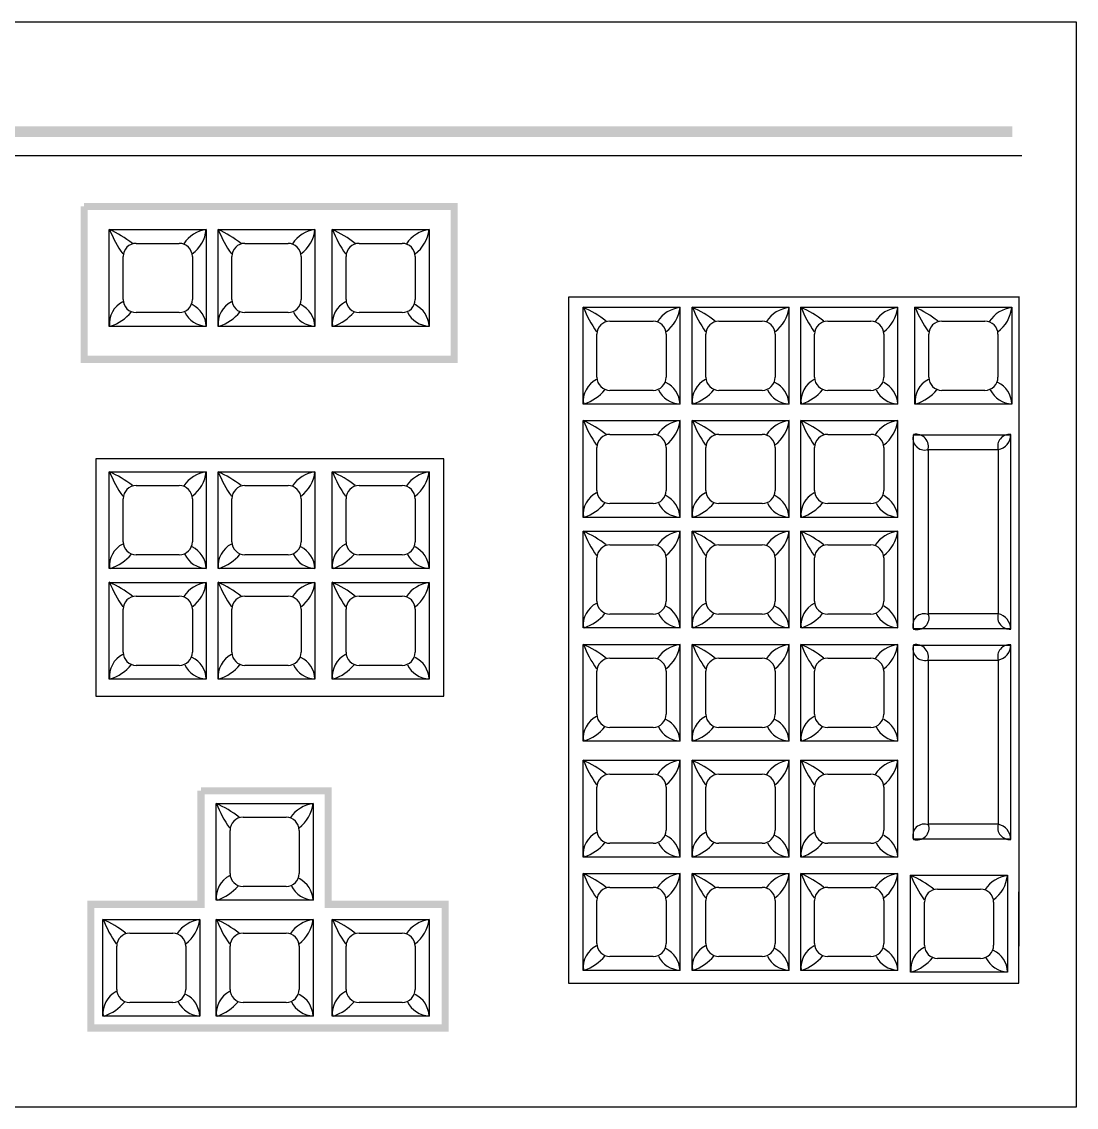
# Model space of a CAD drawing. Header units: millimetres. Extents: x 75184266 to 76346726, y -35850126 to -33679385.
# Drawn here: x 75324721 to 75335803, y -35736141 to -35724733 of the extents above; entities that cross this region are included whole.
import ezdxf

# ---------------------------------------------------------------- set-up
doc = ezdxf.new("R2010")
doc.units = ezdxf.units.MM
doc.header["$LTSCALE"] = 50
doc.header["$MEASUREMENT"] = 0
doc.layers.add('PARKING', color=7, linetype='CONTINUOUS')

msp = doc.modelspace()

# ---------------------------------------------------------------- linework, layer by layer
at = {"layer": 'PARKING', "linetype": 'Continuous'}
for p, q in [((75300872, -35724733.2, 71531.1), (75335803.4, -35724733.2, 71531.1)), ((75335803.4, -35724733.2, 71531.1), (75335803.4, -35736140.9, 71531.1)), ((75301987.4, -35726138.3, 71531.1), (75335229.6, -35726138.3, 71531.1)), ((75325642.1, -35727935.1, 71531.1), (75325642.1, -35726917.3, 71531.1)), ((75325642.1, -35726917.3, 71531.1), (75326659.8, -35726917.3, 71531.1)), ((75326659.8, -35726917.3, 71531.1), (75326659.8, -35727935.1, 71531.1)), ((75326784.4, -35727935.1, 71531.1), (75326784.4, -35726917.3, 71531.1)), ((75326784.4, -35726917.3, 71531.1), (75327802.1, -35726917.3, 71531.1)), ((75327802.1, -35726917.3, 71531.1), (75327802.1, -35727935.1, 71531.1)), ((75327983.9, -35727935.1, 71531.1), (75327983.9, -35726917.3, 71531.1)), ((75327983.9, -35726917.3, 71531.1), (75329001.6, -35726917.3, 71531.1)), ((75329001.6, -35726917.3, 71531.1), (75329001.6, -35727935.1, 71531.1)), ((75325924.6, -35727062.7, 71531.1), (75326377.4, -35727062.7, 71531.1)), ((75327066.9, -35727062.7, 71531.1), (75327519.7, -35727062.7, 71531.1)), ((75328266.3, -35727062.7, 71531.1), (75328719.1, -35727062.7, 71531.1)), ((75325787.5, -35727652.6, 71531.1), (75325787.5, -35727199.8, 71531.1)), ((75326514.4, -35727199.8, 71531.1), (75326514.4, -35727652.6, 71531.1)), ((75326929.8, -35727652.6, 71531.1), (75326929.8, -35727199.8, 71531.1)), ((75327656.7, -35727199.8, 71531.1), (75327656.7, -35727652.6, 71531.1)), ((75328129.3, -35727652.6, 71531.1), (75328129.3, -35727199.8, 71531.1)), ((75328856.2, -35727199.8, 71531.1), (75328856.2, -35727652.6, 71531.1)), ((75330467.5, -35727627.7, 71531.1), (75330467.5, -35734836.5, 71531.1)), ((75335199.4, -35727627.7, 71531.1), (75330467.5, -35727627.7, 71531.1)), ((75335199.4, -35727621.3, 71531.1), (75335199.4, -35734447.3, 71531.1)), ((75330620.7, -35727734.5, 71531.1), (75331638.4, -35727734.5, 71531.1)), ((75330620.7, -35728752.2, 71531.1), (75330620.7, -35727734.5, 71531.1)), ((75331638.4, -35727734.5, 71531.1), (75331638.4, -35728752.2, 71531.1)), ((75331766.1, -35727734.5, 71531.1), (75332783.8, -35727734.5, 71531.1)), ((75331766.1, -35728752.2, 71531.1), (75331766.1, -35727734.5, 71531.1)), ((75332783.8, -35727734.5, 71531.1), (75332783.8, -35728752.2, 71531.1)), ((75332908.4, -35727734.5, 71531.1), (75333926.1, -35727734.5, 71531.1)), ((75332908.4, -35728752.2, 71531.1), (75332908.4, -35727734.5, 71531.1)), ((75333926.1, -35727734.5, 71531.1), (75333926.1, -35728752.2, 71531.1)), ((75334107.9, -35727734.5, 71531.1), (75335125.6, -35727734.5, 71531.1)), ((75334107.9, -35728752.2, 71531.1), (75334107.9, -35727734.5, 71531.1)), ((75335125.6, -35727734.5, 71531.1), (75335125.6, -35728752.2, 71531.1)), ((75326377.4, -35727789.7, 71531.1), (75325924.6, -35727789.7, 71531.1)), ((75327519.7, -35727789.7, 71531.1), (75327066.9, -35727789.7, 71531.1)), ((75328719.1, -35727789.7, 71531.1), (75328266.3, -35727789.7, 71531.1)), ((75326659.8, -35727935.1, 71531.1), (75325642.1, -35727935.1, 71531.1)), ((75327802.1, -35727935.1, 71531.1), (75326784.4, -35727935.1, 71531.1)), ((75329001.6, -35727935.1, 71531.1), (75327983.9, -35727935.1, 71531.1)), ((75330903.2, -35727879.9, 71531.1), (75331356, -35727879.9, 71531.1)), ((75332048.5, -35727879.9, 71531.1), (75332501.4, -35727879.9, 71531.1)), ((75333190.8, -35727879.9, 71531.1), (75333643.7, -35727879.9, 71531.1)), ((75334390.3, -35727879.9, 71531.1), (75334843.1, -35727879.9, 71531.1)), ((75330766.1, -35728469.8, 71531.1), (75330766.1, -35728017, 71531.1)), ((75331493, -35728017, 71531.1), (75331493, -35728469.8, 71531.1)), ((75331911.5, -35728469.8, 71531.1), (75331911.5, -35728017, 71531.1)), ((75332638.4, -35728017, 71531.1), (75332638.4, -35728469.8, 71531.1)), ((75333053.8, -35728469.8, 71531.1), (75333053.8, -35728017, 71531.1)), ((75333780.7, -35728017, 71531.1), (75333780.7, -35728469.8, 71531.1)), ((75334253.3, -35728469.8, 71531.1), (75334253.3, -35728017, 71531.1)), ((75334980.2, -35728017, 71531.1), (75334980.2, -35728469.8, 71531.1)), ((75331356, -35728606.9, 71531.1), (75330903.2, -35728606.9, 71531.1)), ((75332501.4, -35728606.9, 71531.1), (75332048.5, -35728606.9, 71531.1)), ((75333643.7, -35728606.9, 71531.1), (75333190.8, -35728606.9, 71531.1)), ((75334843.1, -35728606.9, 71531.1), (75334390.3, -35728606.9, 71531.1)), ((75331638.4, -35728752.2, 71531.1), (75330620.7, -35728752.2, 71531.1)), ((75332783.8, -35728752.2, 71531.1), (75331766.1, -35728752.2, 71531.1)), ((75333926.1, -35728752.2, 71531.1), (75332908.4, -35728752.2, 71531.1)), ((75335125.6, -35728752.2, 71531.1), (75334107.9, -35728752.2, 71531.1)), ((75330620.7, -35729942.2, 71531.1), (75330620.7, -35728924.5, 71531.1)), ((75330620.7, -35728924.5, 71531.1), (75331638.4, -35728924.5, 71531.1)), ((75331638.4, -35728924.5, 71531.1), (75331638.4, -35729942.2, 71531.1)), ((75331766.1, -35729942.2, 71531.1), (75331766.1, -35728924.5, 71531.1)), ((75331766.1, -35728924.5, 71531.1), (75332783.8, -35728924.5, 71531.1)), ((75332783.8, -35728924.5, 71531.1), (75332783.8, -35729942.2, 71531.1)), ((75332908.4, -35729942.2, 71531.1), (75332908.4, -35728924.5, 71531.1)), ((75332908.4, -35728924.5, 71531.1), (75333926.1, -35728924.5, 71531.1)), ((75333926.1, -35728924.5, 71531.1), (75333926.1, -35729942.2, 71531.1)), ((75330903.2, -35729069.9, 71531.1), (75331356, -35729069.9, 71531.1)), ((75332048.5, -35729069.9, 71531.1), (75332501.4, -35729069.9, 71531.1)), ((75333190.8, -35729069.9, 71531.1), (75333643.7, -35729069.9, 71531.1)), ((75334091.5, -35731113, 71531.1), (75334091.5, -35729073, 71531.1)), ((75334091.5, -35729073, 71531.1), (75335112.2, -35729073, 71531.1)), ((75335112.2, -35729073, 71531.1), (75335112.2, -35731113, 71531.1)), ((75330766.1, -35729659.8, 71531.1), (75330766.1, -35729207, 71531.1)), ((75331493, -35729207, 71531.1), (75331493, -35729659.8, 71531.1)), ((75331911.5, -35729659.8, 71531.1), (75331911.5, -35729207, 71531.1)), ((75332638.4, -35729207, 71531.1), (75332638.4, -35729659.8, 71531.1)), ((75333053.8, -35729659.8, 71531.1), (75333053.8, -35729207, 71531.1)), ((75333780.7, -35729207, 71531.1), (75333780.7, -35729659.8, 71531.1)), ((75334251.4, -35730955.6, 71531.1), (75334251.4, -35729230.3, 71531.1)), ((75334251.4, -35729230.3, 71531.1), (75334983.2, -35729230.3, 71531.1)), ((75334983.2, -35729230.3, 71531.1), (75334983.2, -35730955.6, 71531.1)), ((75325500.6, -35729328, 71531.1), (75325500.6, -35731821.3, 71531.1)), ((75329158.2, -35729328, 71531.1), (75325500.6, -35729328, 71531.1)), ((75329158.2, -35731821.3, 71531.1), (75329158.2, -35729328, 71531.1)), ((75325642.1, -35730480.6, 71531.1), (75325642.1, -35729462.8, 71531.1)), ((75325642.1, -35729462.8, 71531.1), (75326659.8, -35729462.8, 71531.1)), ((75326659.8, -35729462.8, 71531.1), (75326659.8, -35730480.6, 71531.1)), ((75326784.4, -35730480.6, 71531.1), (75326784.4, -35729462.8, 71531.1)), ((75326784.4, -35729462.8, 71531.1), (75327802.1, -35729462.8, 71531.1)), ((75327802.1, -35729462.8, 71531.1), (75327802.1, -35730480.6, 71531.1)), ((75327983.9, -35730480.6, 71531.1), (75327983.9, -35729462.8, 71531.1)), ((75327983.9, -35729462.8, 71531.1), (75329001.6, -35729462.8, 71531.1)), ((75329001.6, -35729462.8, 71531.1), (75329001.6, -35730480.6, 71531.1)), ((75325924.6, -35729608.2, 71531.1), (75326377.4, -35729608.2, 71531.1)), ((75327066.9, -35729608.2, 71531.1), (75327519.7, -35729608.2, 71531.1)), ((75328266.3, -35729608.2, 71531.1), (75328719.1, -35729608.2, 71531.1)), ((75325787.5, -35730198.1, 71531.1), (75325787.5, -35729745.3, 71531.1)), ((75326514.4, -35729745.3, 71531.1), (75326514.4, -35730198.1, 71531.1)), ((75326929.8, -35730198.1, 71531.1), (75326929.8, -35729745.3, 71531.1)), ((75327656.7, -35729745.3, 71531.1), (75327656.7, -35730198.1, 71531.1)), ((75328129.3, -35730198.1, 71531.1), (75328129.3, -35729745.3, 71531.1)), ((75328856.2, -35729745.3, 71531.1), (75328856.2, -35730198.1, 71531.1)), ((75331356, -35729796.8, 71531.1), (75330903.2, -35729796.8, 71531.1)), ((75332501.4, -35729796.8, 71531.1), (75332048.5, -35729796.8, 71531.1)), ((75333643.7, -35729796.8, 71531.1), (75333190.8, -35729796.8, 71531.1)), ((75331638.4, -35729942.2, 71531.1), (75330620.7, -35729942.2, 71531.1)), ((75332783.8, -35729942.2, 71531.1), (75331766.1, -35729942.2, 71531.1)), ((75333926.1, -35729942.2, 71531.1), (75332908.4, -35729942.2, 71531.1)), ((75330620.7, -35731103.9, 71531.1), (75330620.7, -35730086.1, 71531.1)), ((75330620.7, -35730086.1, 71531.1), (75331638.4, -35730086.1, 71531.1)), ((75331638.4, -35730086.1, 71531.1), (75331638.4, -35731103.9, 71531.1)), ((75331766.1, -35730086.1, 71531.1), (75332783.8, -35730086.1, 71531.1)), ((75331766.1, -35731103.9, 71531.1), (75331766.1, -35730086.1, 71531.1)), ((75332783.8, -35730086.1, 71531.1), (75332783.8, -35731103.9, 71531.1)), ((75332908.4, -35731103.9, 71531.1), (75332908.4, -35730086.1, 71531.1)), ((75332908.4, -35730086.1, 71531.1), (75333926.1, -35730086.1, 71531.1)), ((75333926.1, -35730086.1, 71531.1), (75333926.1, -35731103.9, 71531.1)), ((75330903.2, -35730231.5, 71531.1), (75331356, -35730231.5, 71531.1)), ((75332048.5, -35730231.5, 71531.1), (75332501.4, -35730231.5, 71531.1)), ((75333190.8, -35730231.5, 71531.1), (75333643.7, -35730231.5, 71531.1)), ((75326377.4, -35730335.2, 71531.1), (75325924.6, -35730335.2, 71531.1)), ((75327519.7, -35730335.2, 71531.1), (75327066.9, -35730335.2, 71531.1)), ((75328719.1, -35730335.2, 71531.1), (75328266.3, -35730335.2, 71531.1)), ((75330766.1, -35730821.4, 71531.1), (75330766.1, -35730368.6, 71531.1)), ((75331493, -35730368.6, 71531.1), (75331493, -35730821.4, 71531.1)), ((75331911.5, -35730821.4, 71531.1), (75331911.5, -35730368.6, 71531.1)), ((75332638.4, -35730368.6, 71531.1), (75332638.4, -35730821.4, 71531.1)), ((75333053.8, -35730821.4, 71531.1), (75333053.8, -35730368.6, 71531.1)), ((75333780.7, -35730368.6, 71531.1), (75333780.7, -35730821.4, 71531.1)), ((75326659.8, -35730480.6, 71531.1), (75325642.1, -35730480.6, 71531.1)), ((75327802.1, -35730480.6, 71531.1), (75326784.4, -35730480.6, 71531.1)), ((75329001.6, -35730480.6, 71531.1), (75327983.9, -35730480.6, 71531.1)), ((75325642.1, -35731642.2, 71531.1), (75325642.1, -35730624.5, 71531.1)), ((75325642.1, -35730624.5, 71531.1), (75326659.8, -35730624.5, 71531.1)), ((75326659.8, -35730624.5, 71531.1), (75326659.8, -35731642.2, 71531.1)), ((75326784.4, -35730624.5, 71531.1), (75327802.1, -35730624.5, 71531.1)), ((75326784.4, -35731642.2, 71531.1), (75326784.4, -35730624.5, 71531.1)), ((75327802.1, -35730624.5, 71531.1), (75327802.1, -35731642.2, 71531.1)), ((75327983.9, -35731642.2, 71531.1), (75327983.9, -35730624.5, 71531.1)), ((75327983.9, -35730624.5, 71531.1), (75329001.6, -35730624.5, 71531.1)), ((75329001.6, -35730624.5, 71531.1), (75329001.6, -35731642.2, 71531.1)), ((75325924.6, -35730769.8, 71531.1), (75326377.4, -35730769.8, 71531.1)), ((75327066.9, -35730769.8, 71531.1), (75327519.7, -35730769.8, 71531.1)), ((75328266.3, -35730769.8, 71531.1), (75328719.1, -35730769.8, 71531.1)), ((75325787.5, -35731359.7, 71531.1), (75325787.5, -35730906.9, 71531.1)), ((75326514.4, -35730906.9, 71531.1), (75326514.4, -35731359.7, 71531.1)), ((75326929.8, -35731359.7, 71531.1), (75326929.8, -35730906.9, 71531.1)), ((75327656.7, -35730906.9, 71531.1), (75327656.7, -35731359.7, 71531.1)), ((75328129.3, -35731359.7, 71531.1), (75328129.3, -35730906.9, 71531.1)), ((75328856.2, -35730906.9, 71531.1), (75328856.2, -35731359.7, 71531.1)), ((75334983.2, -35730955.6, 71531.1), (75334251.4, -35730955.6, 71531.1)), ((75331356, -35730958.5, 71531.1), (75330903.2, -35730958.5, 71531.1)), ((75332501.4, -35730958.5, 71531.1), (75332048.5, -35730958.5, 71531.1)), ((75333643.7, -35730958.5, 71531.1), (75333190.8, -35730958.5, 71531.1)), ((75331638.4, -35731103.9, 71531.1), (75330620.7, -35731103.9, 71531.1)), ((75332783.8, -35731103.9, 71531.1), (75331766.1, -35731103.9, 71531.1)), ((75333926.1, -35731103.9, 71531.1), (75332908.4, -35731103.9, 71531.1)), ((75335112.2, -35731113, 71531.1), (75334091.5, -35731113, 71531.1)), ((75330620.7, -35732293.9, 71531.1), (75330620.7, -35731276.1, 71531.1)), ((75330620.7, -35731276.1, 71531.1), (75331638.4, -35731276.1, 71531.1)), ((75331638.4, -35731276.1, 71531.1), (75331638.4, -35732293.9, 71531.1)), ((75331766.1, -35731276.1, 71531.1), (75332783.8, -35731276.1, 71531.1)), ((75331766.1, -35732293.9, 71531.1), (75331766.1, -35731276.1, 71531.1)), ((75332783.8, -35731276.1, 71531.1), (75332783.8, -35732293.9, 71531.1)), ((75332908.4, -35732293.9, 71531.1), (75332908.4, -35731276.1, 71531.1)), ((75332908.4, -35731276.1, 71531.1), (75333926.1, -35731276.1, 71531.1)), ((75333926.1, -35731276.1, 71531.1), (75333926.1, -35732293.9, 71531.1)), ((75334091.5, -35731283.7, 71531.1), (75335112.2, -35731283.7, 71531.1)), ((75334091.5, -35733323.7, 71531.1), (75334091.5, -35731283.7, 71531.1)), ((75335112.2, -35731283.7, 71531.1), (75335112.2, -35733323.7, 71531.1)), ((75326377.4, -35731496.8, 71531.1), (75325924.6, -35731496.8, 71531.1)), ((75327519.7, -35731496.8, 71531.1), (75327066.9, -35731496.8, 71531.1)), ((75328719.1, -35731496.8, 71531.1), (75328266.3, -35731496.8, 71531.1)), ((75330903.2, -35731421.5, 71531.1), (75331356, -35731421.5, 71531.1)), ((75332048.5, -35731421.5, 71531.1), (75332501.4, -35731421.5, 71531.1)), ((75333190.8, -35731421.5, 71531.1), (75333643.7, -35731421.5, 71531.1)), ((75334251.4, -35731441, 71531.1), (75334983.2, -35731441, 71531.1)), ((75334251.4, -35733166.4, 71531.1), (75334251.4, -35731441, 71531.1)), ((75334983.2, -35731441, 71531.1), (75334983.2, -35733166.4, 71531.1)), ((75330766.1, -35732011.4, 71531.1), (75330766.1, -35731558.6, 71531.1)), ((75331493, -35731558.6, 71531.1), (75331493, -35732011.4, 71531.1)), ((75331911.5, -35732011.4, 71531.1), (75331911.5, -35731558.6, 71531.1)), ((75332638.4, -35731558.6, 71531.1), (75332638.4, -35732011.4, 71531.1)), ((75333053.8, -35732011.4, 71531.1), (75333053.8, -35731558.6, 71531.1)), ((75333780.7, -35731558.6, 71531.1), (75333780.7, -35732011.4, 71531.1)), ((75326659.8, -35731642.2, 71531.1), (75325642.1, -35731642.2, 71531.1)), ((75327802.1, -35731642.2, 71531.1), (75326784.4, -35731642.2, 71531.1)), ((75329001.6, -35731642.2, 71531.1), (75327983.9, -35731642.2, 71531.1)), ((75325500.6, -35731821.3, 71531.1), (75329158.2, -35731821.3, 71531.1)), ((75331356, -35732148.5, 71531.1), (75330903.2, -35732148.5, 71531.1)), ((75332501.4, -35732148.5, 71531.1), (75332048.5, -35732148.5, 71531.1)), ((75333643.7, -35732148.5, 71531.1), (75333190.8, -35732148.5, 71531.1)), ((75331638.4, -35732293.9, 71531.1), (75330620.7, -35732293.9, 71531.1)), ((75332783.8, -35732293.9, 71531.1), (75331766.1, -35732293.9, 71531.1)), ((75333926.1, -35732293.9, 71531.1), (75332908.4, -35732293.9, 71531.1)), ((75330620.7, -35733512.2, 71531.1), (75330620.7, -35732494.4, 71531.1)), ((75330620.7, -35732494.4, 71531.1), (75331638.4, -35732494.4, 71531.1)), ((75331638.4, -35732494.4, 71531.1), (75331638.4, -35733512.2, 71531.1)), ((75331766.1, -35732494.4, 71531.1), (75332783.8, -35732494.4, 71531.1)), ((75331766.1, -35733512.2, 71531.1), (75331766.1, -35732494.4, 71531.1)), ((75332783.8, -35732494.4, 71531.1), (75332783.8, -35733512.2, 71531.1)), ((75332908.4, -35733512.2, 71531.1), (75332908.4, -35732494.4, 71531.1)), ((75332908.4, -35732494.4, 71531.1), (75333926.1, -35732494.4, 71531.1)), ((75333926.1, -35732494.4, 71531.1), (75333926.1, -35733512.2, 71531.1)), ((75330903.2, -35732639.8, 71531.1), (75331356, -35732639.8, 71531.1)), ((75332048.5, -35732639.8, 71531.1), (75332501.4, -35732639.8, 71531.1)), ((75333190.8, -35732639.8, 71531.1), (75333643.7, -35732639.8, 71531.1)), ((75330766.1, -35733229.7, 71531.1), (75330766.1, -35732776.9, 71531.1)), ((75331493, -35732776.9, 71531.1), (75331493, -35733229.7, 71531.1)), ((75331911.5, -35733229.7, 71531.1), (75331911.5, -35732776.9, 71531.1)), ((75332638.4, -35732776.9, 71531.1), (75332638.4, -35733229.7, 71531.1)), ((75333053.8, -35733229.7, 71531.1), (75333053.8, -35732776.9, 71531.1)), ((75333780.7, -35732776.9, 71531.1), (75333780.7, -35733229.7, 71531.1)), ((75326764.8, -35732948.1, 71531.1), (75327782.6, -35732948.1, 71531.1)), ((75326764.8, -35733965.9, 71531.1), (75326764.8, -35732948.1, 71531.1)), ((75327782.6, -35732948.1, 71531.1), (75327782.6, -35733965.9, 71531.1)), ((75327047.3, -35733093.5, 71531.1), (75327500.1, -35733093.5, 71531.1)), ((75326910.2, -35733683.4, 71531.1), (75326910.2, -35733230.6, 71531.1)), ((75327637.2, -35733230.6, 71531.1), (75327637.2, -35733683.4, 71531.1)), ((75334983.2, -35733166.4, 71531.1), (75334251.4, -35733166.4, 71531.1)), ((75335112.2, -35733323.7, 71531.1), (75334091.5, -35733323.7, 71531.1)), ((75331356, -35733366.8, 71531.1), (75330903.2, -35733366.8, 71531.1)), ((75332501.4, -35733366.8, 71531.1), (75332048.5, -35733366.8, 71531.1)), ((75333643.7, -35733366.8, 71531.1), (75333190.8, -35733366.8, 71531.1)), ((75331638.4, -35733512.2, 71531.1), (75330620.7, -35733512.2, 71531.1)), ((75332783.8, -35733512.2, 71531.1), (75331766.1, -35733512.2, 71531.1)), ((75333926.1, -35733512.2, 71531.1), (75332908.4, -35733512.2, 71531.1)), ((75330620.7, -35734702.1, 71531.1), (75330620.7, -35733684.4, 71531.1)), ((75330620.7, -35733684.4, 71531.1), (75331638.4, -35733684.4, 71531.1)), ((75331638.4, -35733684.4, 71531.1), (75331638.4, -35734702.1, 71531.1)), ((75331766.1, -35733684.4, 71531.1), (75332783.8, -35733684.4, 71531.1)), ((75331766.1, -35734702.1, 71531.1), (75331766.1, -35733684.4, 71531.1)), ((75332783.8, -35733684.4, 71531.1), (75332783.8, -35734702.1, 71531.1)), ((75332908.4, -35733684.4, 71531.1), (75333926.1, -35733684.4, 71531.1)), ((75332908.4, -35734702.1, 71531.1), (75332908.4, -35733684.4, 71531.1)), ((75333926.1, -35733684.4, 71531.1), (75333926.1, -35734702.1, 71531.1)), ((75334062.6, -35733703.4, 71531.1), (75335080.3, -35733703.4, 71531.1)), ((75334062.6, -35734721.2, 71531.1), (75334062.6, -35733703.4, 71531.1)), ((75335080.3, -35733703.4, 71531.1), (75335080.3, -35734721.2, 71531.1)), ((75327500.1, -35733820.5, 71531.1), (75327047.3, -35733820.5, 71531.1)), ((75330903.2, -35733829.8, 71531.1), (75331356, -35733829.8, 71531.1)), ((75332048.5, -35733829.8, 71531.1), (75332501.4, -35733829.8, 71531.1)), ((75333190.8, -35733829.8, 71531.1), (75333643.7, -35733829.8, 71531.1)), ((75334345, -35733848.8, 71531.1), (75334797.8, -35733848.8, 71531.1)), ((75335199.4, -35734836.5, 71531.1), (75335199.4, -35733875.4, 71531.1)), ((75327782.6, -35733965.9, 71531.1), (75326764.8, -35733965.9, 71531.1)), ((75330766.1, -35734419.7, 71531.1), (75330766.1, -35733966.9, 71531.1)), ((75331493, -35733966.9, 71531.1), (75331493, -35734419.7, 71531.1)), ((75331911.5, -35734419.7, 71531.1), (75331911.5, -35733966.9, 71531.1)), ((75332638.4, -35733966.9, 71531.1), (75332638.4, -35734419.7, 71531.1)), ((75333053.8, -35734419.7, 71531.1), (75333053.8, -35733966.9, 71531.1)), ((75333780.7, -35733966.9, 71531.1), (75333780.7, -35734419.7, 71531.1)), ((75334208, -35734438.7, 71531.1), (75334208, -35733985.9, 71531.1)), ((75334934.9, -35733985.9, 71531.1), (75334934.9, -35734438.7, 71531.1)), ((75325574.1, -35734166.4, 71531.1), (75326591.8, -35734166.4, 71531.1)), ((75325574.1, -35735184.2, 71531.1), (75325574.1, -35734166.4, 71531.1)), ((75326591.8, -35734166.4, 71531.1), (75326591.8, -35735184.2, 71531.1)), ((75326764.8, -35734166.4, 71531.1), (75327782.6, -35734166.4, 71531.1)), ((75326764.8, -35735184.2, 71531.1), (75326764.8, -35734166.4, 71531.1)), ((75327782.6, -35734166.4, 71531.1), (75327782.6, -35735184.2, 71531.1)), ((75327983.9, -35735184.2, 71531.1), (75327983.9, -35734166.4, 71531.1)), ((75327983.9, -35734166.4, 71531.1), (75329001.6, -35734166.4, 71531.1)), ((75329001.6, -35734166.4, 71531.1), (75329001.6, -35735184.2, 71531.1)), ((75325856.6, -35734311.8, 71531.1), (75326309.4, -35734311.8, 71531.1)), ((75327047.3, -35734311.8, 71531.1), (75327500.1, -35734311.8, 71531.1)), ((75328266.3, -35734311.8, 71531.1), (75328719.1, -35734311.8, 71531.1)), ((75325719.5, -35734901.7, 71531.1), (75325719.5, -35734448.9, 71531.1)), ((75326446.4, -35734448.9, 71531.1), (75326446.4, -35734901.7, 71531.1)), ((75326910.2, -35734901.7, 71531.1), (75326910.2, -35734448.9, 71531.1)), ((75327637.2, -35734448.9, 71531.1), (75327637.2, -35734901.7, 71531.1)), ((75328129.3, -35734901.7, 71531.1), (75328129.3, -35734448.9, 71531.1)), ((75328856.2, -35734448.9, 71531.1), (75328856.2, -35734901.7, 71531.1)), ((75331356, -35734556.8, 71531.1), (75330903.2, -35734556.8, 71531.1)), ((75332501.4, -35734556.8, 71531.1), (75332048.5, -35734556.8, 71531.1)), ((75333643.7, -35734556.8, 71531.1), (75333190.8, -35734556.8, 71531.1)), ((75334797.8, -35734575.8, 71531.1), (75334345, -35734575.8, 71531.1)), ((75331638.4, -35734702.1, 71531.1), (75330620.7, -35734702.1, 71531.1)), ((75332783.8, -35734702.1, 71531.1), (75331766.1, -35734702.1, 71531.1)), ((75333926.1, -35734702.1, 71531.1), (75332908.4, -35734702.1, 71531.1)), ((75335080.3, -35734721.2, 71531.1), (75334062.6, -35734721.2, 71531.1)), ((75330467.5, -35734836.5, 71531.1), (75335199.4, -35734836.5, 71531.1)), ((75326309.4, -35735038.8, 71531.1), (75325856.6, -35735038.8, 71531.1)), ((75327500.1, -35735038.8, 71531.1), (75327047.3, -35735038.8, 71531.1)), ((75328719.1, -35735038.8, 71531.1), (75328266.3, -35735038.8, 71531.1)), ((75326591.8, -35735184.2, 71531.1), (75325574.1, -35735184.2, 71531.1)), ((75327782.6, -35735184.2, 71531.1), (75326764.8, -35735184.2, 71531.1)), ((75329001.6, -35735184.2, 71531.1), (75327983.9, -35735184.2, 71531.1)), ((75335803.4, -35736140.9, 71531.1), (75300872, -35736140.9, 71531.1))]:
    msp.add_line(p, q, dxfattribs=at)
for centre, radius, start, end in [((75325181.7, -35727959.3, 71531.1), 1139.2, 51.91123, 66.16126), ((75326790.2, -35726466.2, 71531.1), 1231.1, 201.52089, 215.10645), ((75326707.7, -35727257, 71531.1), 342.4, 97.88094, 146.02445), ((75326288.8, -35726874.1, 71531.1), 374.5, 306.76423, 353.30375), ((75326324, -35727959.3, 71531.1), 1139.2, 51.91123, 66.16126), ((75327932.5, -35726466.2, 71531.1), 1231.1, 201.52089, 215.10645), ((75327850, -35727257, 71531.1), 342.4, 97.88094, 146.02445), ((75327431.1, -35726874.1, 71531.1), 374.5, 306.76423, 353.30375), ((75327523.5, -35727959.3, 71531.1), 1139.2, 51.91123, 66.16126), ((75329132, -35726466.2, 71531.1), 1231.1, 201.52089, 215.10645), ((75329049.5, -35727257, 71531.1), 342.4, 97.88094, 146.02445), ((75328630.6, -35726874.1, 71531.1), 374.5, 306.76423, 353.30375), ((75325924.6, -35727199.8, 71531.1), 137.1, 90, 180), ((75326377.4, -35727199.8, 71531.1), 137.1, 0, 90), ((75327066.9, -35727199.8, 71531.1), 137.1, 90, 180), ((75327519.7, -35727199.8, 71531.1), 137.1, 0, 90), ((75328266.3, -35727199.8, 71531.1), 137.1, 90, 180), ((75328719.1, -35727199.8, 71531.1), 137.1, 0, 90), ((75325897.5, -35727903.7, 71531.1), 254.2, 116.74776, 186.53432), ((75325924.6, -35727652.6, 71531.1), 137.1, 180, 270), ((75326377.4, -35727652.6, 71531.1), 137.1, 270, 0), ((75326394.3, -35727945.3, 71531.1), 266.8, 2.71589, 63.58161), ((75327039.8, -35727903.7, 71531.1), 254.2, 116.74776, 186.53432), ((75327066.9, -35727652.6, 71531.1), 137.1, 180, 270), ((75327519.7, -35727652.6, 71531.1), 137.1, 270, 0), ((75327536.6, -35727945.3, 71531.1), 266.8, 2.71589, 63.58161), ((75328239.3, -35727903.7, 71531.1), 254.2, 116.74776, 186.53432), ((75328266.3, -35727652.6, 71531.1), 137.1, 180, 270), ((75328719.1, -35727652.6, 71531.1), 137.1, 270, 0), ((75328736, -35727945.3, 71531.1), 266.8, 2.71589, 63.58161), ((75330160.3, -35728776.5, 71531.1), 1139.2, 51.91123, 66.16126), ((75331768.8, -35727283.4, 71531.1), 1231.1, 201.52089, 215.10645), ((75331686.3, -35728074.1, 71531.1), 342.4, 97.88094, 146.02445), ((75331267.4, -35727691.3, 71531.1), 374.5, 306.76423, 353.30375), ((75331305.7, -35728776.5, 71531.1), 1139.2, 51.91123, 66.16126), ((75332914.2, -35727283.4, 71531.1), 1231.1, 201.52089, 215.10645), ((75332831.7, -35728074.1, 71531.1), 342.4, 97.88094, 146.02445), ((75332412.8, -35727691.3, 71531.1), 374.5, 306.76423, 353.30375), ((75332448, -35728776.5, 71531.1), 1139.2, 51.91123, 66.16126), ((75334056.5, -35727283.4, 71531.1), 1231.1, 201.52089, 215.10645), ((75333974, -35728074.1, 71531.1), 342.4, 97.88094, 146.02445), ((75333555.1, -35727691.3, 71531.1), 374.5, 306.76423, 353.30375), ((75333647.5, -35728776.5, 71531.1), 1139.2, 51.91123, 66.16126), ((75335256, -35727283.4, 71531.1), 1231.1, 201.52089, 215.10645), ((75335173.5, -35728074.1, 71531.1), 342.4, 97.88094, 146.02445), ((75334754.6, -35727691.3, 71531.1), 374.5, 306.76423, 353.30375), ((75325497.9, -35727468.9, 71531.1), 489.5, 288.68464, 319.8097), ((75326671.3, -35727668.6, 71531.1), 264.2, 206.08809, 267.72658), ((75326640.2, -35727468.9, 71531.1), 489.5, 288.68464, 319.8097), ((75327813.6, -35727668.6, 71531.1), 264.2, 206.08809, 267.72658), ((75327839.7, -35727468.9, 71531.1), 489.5, 288.68464, 319.8097), ((75329013.1, -35727668.6, 71531.1), 264.2, 206.08809, 267.72658), ((75330903.2, -35728017, 71531.1), 137.1, 90, 180), ((75331356, -35728017, 71531.1), 137.1, 0, 90), ((75332048.5, -35728017, 71531.1), 137.1, 90, 180), ((75332501.4, -35728017, 71531.1), 137.1, 0, 90), ((75333190.8, -35728017, 71531.1), 137.1, 90, 180), ((75333643.7, -35728017, 71531.1), 137.1, 0, 90), ((75334390.3, -35728017, 71531.1), 137.1, 90, 180), ((75334843.1, -35728017, 71531.1), 137.1, 0, 90), ((75330876.1, -35728720.9, 71531.1), 254.2, 116.74776, 186.53432), ((75330903.2, -35728469.8, 71531.1), 137.1, 180, 270), ((75331356, -35728469.8, 71531.1), 137.1, 270, 0), ((75331372.9, -35728762.5, 71531.1), 266.8, 2.71589, 63.58161), ((75332021.5, -35728720.9, 71531.1), 254.2, 116.74776, 186.53432), ((75332048.5, -35728469.8, 71531.1), 137.1, 180, 270), ((75332501.4, -35728469.8, 71531.1), 137.1, 270, 0), ((75332518.3, -35728762.5, 71531.1), 266.8, 2.71589, 63.58161), ((75333163.8, -35728720.9, 71531.1), 254.2, 116.74776, 186.53432), ((75333190.8, -35728469.8, 71531.1), 137.1, 180, 270), ((75333643.7, -35728469.8, 71531.1), 137.1, 270, 0), ((75333660.6, -35728762.5, 71531.1), 266.8, 2.71589, 63.58161), ((75334363.3, -35728720.9, 71531.1), 254.2, 116.74776, 186.53432), ((75334390.3, -35728469.8, 71531.1), 137.1, 180, 270), ((75334843.1, -35728469.8, 71531.1), 137.1, 270, 0), ((75334860, -35728762.5, 71531.1), 266.8, 2.71589, 63.58161), ((75330476.5, -35728286.1, 71531.1), 489.5, 288.68464, 319.8097), ((75331649.9, -35728485.8, 71531.1), 264.2, 206.08809, 267.72658), ((75331621.9, -35728286.1, 71531.1), 489.5, 288.68464, 319.8097), ((75332795.3, -35728485.8, 71531.1), 264.2, 206.08809, 267.72658), ((75332764.2, -35728286.1, 71531.1), 489.5, 288.68464, 319.8097), ((75333937.6, -35728485.8, 71531.1), 264.2, 206.08809, 267.72658), ((75333963.6, -35728286.1, 71531.1), 489.5, 288.68464, 319.8097), ((75335137.1, -35728485.8, 71531.1), 264.2, 206.08809, 267.72658), ((75330160.3, -35729966.5, 71531.1), 1139.2, 51.91123, 66.16126), ((75331768.8, -35728473.4, 71531.1), 1231.1, 201.52089, 215.10645), ((75331686.3, -35729264.1, 71531.1), 342.4, 97.88094, 146.02445), ((75331267.4, -35728881.3, 71531.1), 374.5, 306.76423, 353.30375), ((75331305.7, -35729966.5, 71531.1), 1139.2, 51.91123, 66.16126), ((75332914.2, -35728473.4, 71531.1), 1231.1, 201.52089, 215.10645), ((75332831.7, -35729264.1, 71531.1), 342.4, 97.88094, 146.02445), ((75332412.8, -35728881.3, 71531.1), 374.5, 306.76423, 353.30375), ((75332448, -35729966.5, 71531.1), 1139.2, 51.91123, 66.16126), ((75334056.5, -35728473.4, 71531.1), 1231.1, 201.52089, 215.10645), ((75333974, -35729264.1, 71531.1), 342.4, 97.88094, 146.02445), ((75333555.1, -35728881.3, 71531.1), 374.5, 306.76423, 353.30375), ((75330903.2, -35729207, 71531.1), 137.1, 90, 180), ((75331356, -35729207, 71531.1), 137.1, 0, 90), ((75332048.5, -35729207, 71531.1), 137.1, 90, 180), ((75332501.4, -35729207, 71531.1), 137.1, 0, 90), ((75333190.8, -35729207, 71531.1), 137.1, 90, 180), ((75333643.7, -35729207, 71531.1), 137.1, 0, 90), ((75334210.6, -35729109.5, 71531.1), 124.9, 161.94379, 284.60985), ((75334119.5, -35729197.4, 71531.1), 129.7, 341.00501, 102.30915), ((75335101, -35729193.5, 71531.1), 123.5, 83.60241, 197.36826), ((75334956.5, -35729074.3, 71531.1), 158.3, 279.699, 1.27167), ((75325181.7, -35730504.8, 71531.1), 1139.2, 51.91123, 66.16126), ((75326790.2, -35729011.7, 71531.1), 1231.1, 201.52089, 215.10645), ((75326707.7, -35729802.4, 71531.1), 342.4, 97.88094, 146.02445), ((75326288.8, -35729419.6, 71531.1), 374.5, 306.76423, 353.30375), ((75326324, -35730504.8, 71531.1), 1139.2, 51.91123, 66.16126), ((75327932.5, -35729011.7, 71531.1), 1231.1, 201.52089, 215.10645), ((75327850, -35729802.4, 71531.1), 342.4, 97.88094, 146.02445), ((75327431.1, -35729419.6, 71531.1), 374.5, 306.76423, 353.30375), ((75327523.5, -35730504.8, 71531.1), 1139.2, 51.91123, 66.16126), ((75329132, -35729011.7, 71531.1), 1231.1, 201.52089, 215.10645), ((75329049.5, -35729802.4, 71531.1), 342.4, 97.88094, 146.02445), ((75328630.6, -35729419.6, 71531.1), 374.5, 306.76423, 353.30375), ((75325924.6, -35729745.3, 71531.1), 137.1, 90, 180), ((75326377.4, -35729745.3, 71531.1), 137.1, 0, 90), ((75327066.9, -35729745.3, 71531.1), 137.1, 90, 180), ((75327519.7, -35729745.3, 71531.1), 137.1, 0, 90), ((75328266.3, -35729745.3, 71531.1), 137.1, 90, 180), ((75328719.1, -35729745.3, 71531.1), 137.1, 0, 90), ((75330876.1, -35729910.9, 71531.1), 254.2, 116.74776, 186.53432), ((75330903.2, -35729659.8, 71531.1), 137.1, 180, 270), ((75331356, -35729659.8, 71531.1), 137.1, 270, 0), ((75332021.5, -35729910.9, 71531.1), 254.2, 116.74776, 186.53432), ((75332048.5, -35729659.8, 71531.1), 137.1, 180, 270), ((75332501.4, -35729659.8, 71531.1), 137.1, 270, 0), ((75333163.8, -35729910.9, 71531.1), 254.2, 116.74776, 186.53432), ((75333190.8, -35729659.8, 71531.1), 137.1, 180, 270), ((75333643.7, -35729659.8, 71531.1), 137.1, 270, 0), ((75330476.5, -35729476.1, 71531.1), 489.5, 288.68464, 319.8097), ((75331649.9, -35729675.8, 71531.1), 264.2, 206.08809, 267.72658), ((75331372.9, -35729952.4, 71531.1), 266.8, 2.71589, 63.58161), ((75331621.9, -35729476.1, 71531.1), 489.5, 288.68464, 319.8097), ((75332795.3, -35729675.8, 71531.1), 264.2, 206.08809, 267.72658), ((75332518.3, -35729952.4, 71531.1), 266.8, 2.71589, 63.58161), ((75332764.2, -35729476.1, 71531.1), 489.5, 288.68464, 319.8097), ((75333937.6, -35729675.8, 71531.1), 264.2, 206.08809, 267.72658), ((75333660.6, -35729952.4, 71531.1), 266.8, 2.71589, 63.58161), ((75330160.3, -35731128.1, 71531.1), 1139.2, 51.91123, 66.16126), ((75331768.8, -35729635, 71531.1), 1231.1, 201.52089, 215.10645), ((75331686.3, -35730425.8, 71531.1), 342.4, 97.88094, 146.02445), ((75331267.4, -35730042.9, 71531.1), 374.5, 306.76423, 353.30375), ((75331305.7, -35731128.1, 71531.1), 1139.2, 51.91123, 66.16126), ((75332914.2, -35729635, 71531.1), 1231.1, 201.52089, 215.10645), ((75332831.7, -35730425.8, 71531.1), 342.4, 97.88094, 146.02445), ((75332412.8, -35730042.9, 71531.1), 374.5, 306.76423, 353.30375), ((75332448, -35731128.1, 71531.1), 1139.2, 51.91123, 66.16126), ((75334056.5, -35729635, 71531.1), 1231.1, 201.52089, 215.10645), ((75333974, -35730425.8, 71531.1), 342.4, 97.88094, 146.02445), ((75333555.1, -35730042.9, 71531.1), 374.5, 306.76423, 353.30375), ((75325897.5, -35730449.2, 71531.1), 254.2, 116.74776, 186.53432), ((75325924.6, -35730198.1, 71531.1), 137.1, 180, 270), ((75326377.4, -35730198.1, 71531.1), 137.1, 270, 0), ((75326394.3, -35730490.8, 71531.1), 266.8, 2.71589, 63.58161), ((75327039.8, -35730449.2, 71531.1), 254.2, 116.74776, 186.53432), ((75327066.9, -35730198.1, 71531.1), 137.1, 180, 270), ((75327519.7, -35730198.1, 71531.1), 137.1, 270, 0), ((75327536.6, -35730490.8, 71531.1), 266.8, 2.71589, 63.58161), ((75328239.3, -35730449.2, 71531.1), 254.2, 116.74776, 186.53432), ((75328266.3, -35730198.1, 71531.1), 137.1, 180, 270), ((75328719.1, -35730198.1, 71531.1), 137.1, 270, 0), ((75328736, -35730490.8, 71531.1), 266.8, 2.71589, 63.58161), ((75330903.2, -35730368.6, 71531.1), 137.1, 90, 180), ((75331356, -35730368.6, 71531.1), 137.1, 0, 90), ((75332048.5, -35730368.6, 71531.1), 137.1, 90, 180), ((75332501.4, -35730368.6, 71531.1), 137.1, 0, 90), ((75333190.8, -35730368.6, 71531.1), 137.1, 90, 180), ((75333643.7, -35730368.6, 71531.1), 137.1, 0, 90), ((75325497.9, -35730014.4, 71531.1), 489.5, 288.68464, 319.8097), ((75326671.3, -35730214.1, 71531.1), 264.2, 206.08809, 267.72658), ((75326640.2, -35730014.4, 71531.1), 489.5, 288.68464, 319.8097), ((75327813.6, -35730214.1, 71531.1), 264.2, 206.08809, 267.72658), ((75327839.7, -35730014.4, 71531.1), 489.5, 288.68464, 319.8097), ((75329013.1, -35730214.1, 71531.1), 264.2, 206.08809, 267.72658), ((75325181.7, -35731666.4, 71531.1), 1139.2, 51.91123, 66.16126), ((75326790.2, -35730173.3, 71531.1), 1231.1, 201.52089, 215.10645), ((75326707.7, -35730964.1, 71531.1), 342.4, 97.88094, 146.02445), ((75326288.8, -35730581.3, 71531.1), 374.5, 306.76423, 353.30375), ((75326324, -35731666.4, 71531.1), 1139.2, 51.91123, 66.16126), ((75327932.5, -35730173.3, 71531.1), 1231.1, 201.52089, 215.10645), ((75327850, -35730964.1, 71531.1), 342.4, 97.88094, 146.02445), ((75327431.1, -35730581.3, 71531.1), 374.5, 306.76423, 353.30375), ((75327523.5, -35731666.4, 71531.1), 1139.2, 51.91123, 66.16126), ((75329132, -35730173.3, 71531.1), 1231.1, 201.52089, 215.10645), ((75329049.5, -35730964.1, 71531.1), 342.4, 97.88094, 146.02445), ((75328630.6, -35730581.3, 71531.1), 374.5, 306.76423, 353.30375), ((75325924.6, -35730906.9, 71531.1), 137.1, 90, 180), ((75326377.4, -35730906.9, 71531.1), 137.1, 0, 90), ((75327066.9, -35730906.9, 71531.1), 137.1, 90, 180), ((75327519.7, -35730906.9, 71531.1), 137.1, 0, 90), ((75328266.3, -35730906.9, 71531.1), 137.1, 90, 180), ((75328719.1, -35730906.9, 71531.1), 137.1, 0, 90), ((75330903.2, -35730821.4, 71531.1), 137.1, 180, 270), ((75331356, -35730821.4, 71531.1), 137.1, 270, 0), ((75332048.5, -35730821.4, 71531.1), 137.1, 180, 270), ((75332501.4, -35730821.4, 71531.1), 137.1, 270, 0), ((75333190.8, -35730821.4, 71531.1), 137.1, 180, 270), ((75333643.7, -35730821.4, 71531.1), 137.1, 270, 0), ((75330876.1, -35731072.5, 71531.1), 254.2, 116.74776, 186.53432), ((75330476.5, -35730637.7, 71531.1), 489.5, 288.68464, 319.8097), ((75331649.9, -35730837.4, 71531.1), 264.2, 206.08809, 267.72658), ((75331372.9, -35731114.1, 71531.1), 266.8, 2.71589, 63.58161), ((75332021.5, -35731072.5, 71531.1), 254.2, 116.74776, 186.53432), ((75331621.9, -35730637.7, 71531.1), 489.5, 288.68464, 319.8097), ((75332795.3, -35730837.4, 71531.1), 264.2, 206.08809, 267.72658), ((75332518.3, -35731114.1, 71531.1), 266.8, 2.71589, 63.58161), ((75333163.8, -35731072.5, 71531.1), 254.2, 116.74776, 186.53432), ((75332764.2, -35730637.7, 71531.1), 489.5, 288.68464, 319.8097), ((75333937.6, -35730837.4, 71531.1), 264.2, 206.08809, 267.72658), ((75333660.6, -35731114.1, 71531.1), 266.8, 2.71589, 63.58161), ((75334203.8, -35731074.2, 71531.1), 119.2, 66.44401, 200.10963), ((75334129.5, -35730993.3, 71531.1), 127.6, 252.83573, 17.16427), ((75335101, -35730992.5, 71531.1), 123.5, 162.63174, 276.39759), ((75334949.2, -35731117.7, 71531.1), 165.6, 0.86597, 78.16336), ((75330160.3, -35732318.1, 71531.1), 1139.2, 51.91123, 66.16126), ((75331768.8, -35730825, 71531.1), 1231.1, 201.52089, 215.10645), ((75331686.3, -35731615.7, 71531.1), 342.4, 97.88094, 146.02445), ((75331267.4, -35731232.9, 71531.1), 374.5, 306.76423, 353.30375), ((75331305.7, -35732318.1, 71531.1), 1139.2, 51.91123, 66.16126), ((75332914.2, -35730825, 71531.1), 1231.1, 201.52089, 215.10645), ((75332831.7, -35731615.7, 71531.1), 342.4, 97.88094, 146.02445), ((75332412.8, -35731232.9, 71531.1), 374.5, 306.76423, 353.30375), ((75332448, -35732318.1, 71531.1), 1139.2, 51.91123, 66.16126), ((75334056.5, -35730825, 71531.1), 1231.1, 201.52089, 215.10645), ((75333974, -35731615.7, 71531.1), 342.4, 97.88094, 146.02445), ((75333555.1, -35731232.9, 71531.1), 374.5, 306.76423, 353.30375), ((75334210.6, -35731320.2, 71531.1), 124.9, 161.94379, 284.60985), ((75334119.5, -35731408.2, 71531.1), 129.7, 341.00501, 102.30915), ((75335101, -35731404.2, 71531.1), 123.5, 83.60241, 197.36826), ((75334956.5, -35731285, 71531.1), 158.3, 279.699, 1.27167), ((75325897.5, -35731610.9, 71531.1), 254.2, 116.74776, 186.53432), ((75325924.6, -35731359.7, 71531.1), 137.1, 180, 270), ((75326377.4, -35731359.7, 71531.1), 137.1, 270, 0), ((75327039.8, -35731610.9, 71531.1), 254.2, 116.74776, 186.53432), ((75327066.9, -35731359.7, 71531.1), 137.1, 180, 270), ((75327519.7, -35731359.7, 71531.1), 137.1, 270, 0), ((75328239.3, -35731610.9, 71531.1), 254.2, 116.74776, 186.53432), ((75328266.3, -35731359.7, 71531.1), 137.1, 180, 270), ((75328719.1, -35731359.7, 71531.1), 137.1, 270, 0), ((75325497.9, -35731176.1, 71531.1), 489.5, 288.68464, 319.8097), ((75326671.3, -35731375.8, 71531.1), 264.2, 206.08809, 267.72658), ((75326394.3, -35731652.4, 71531.1), 266.8, 2.71589, 63.58161), ((75326640.2, -35731176.1, 71531.1), 489.5, 288.68464, 319.8097), ((75327813.6, -35731375.8, 71531.1), 264.2, 206.08809, 267.72658), ((75327536.6, -35731652.4, 71531.1), 266.8, 2.71589, 63.58161), ((75327839.7, -35731176.1, 71531.1), 489.5, 288.68464, 319.8097), ((75329013.1, -35731375.8, 71531.1), 264.2, 206.08809, 267.72658), ((75328736, -35731652.4, 71531.1), 266.8, 2.71589, 63.58161), ((75330903.2, -35731558.6, 71531.1), 137.1, 90, 180), ((75331356, -35731558.6, 71531.1), 137.1, 0, 90), ((75332048.5, -35731558.6, 71531.1), 137.1, 90, 180), ((75332501.4, -35731558.6, 71531.1), 137.1, 0, 90), ((75333190.8, -35731558.6, 71531.1), 137.1, 90, 180), ((75333643.7, -35731558.6, 71531.1), 137.1, 0, 90), ((75330876.1, -35732262.5, 71531.1), 254.2, 116.74776, 186.53432), ((75330903.2, -35732011.4, 71531.1), 137.1, 180, 270), ((75331356, -35732011.4, 71531.1), 137.1, 270, 0), ((75331372.9, -35732304.1, 71531.1), 266.8, 2.71589, 63.58161), ((75332021.5, -35732262.5, 71531.1), 254.2, 116.74776, 186.53432), ((75332048.5, -35732011.4, 71531.1), 137.1, 180, 270), ((75332501.4, -35732011.4, 71531.1), 137.1, 270, 0), ((75332518.3, -35732304.1, 71531.1), 266.8, 2.71589, 63.58161), ((75333163.8, -35732262.5, 71531.1), 254.2, 116.74776, 186.53432), ((75333190.8, -35732011.4, 71531.1), 137.1, 180, 270), ((75333643.7, -35732011.4, 71531.1), 137.1, 270, 0), ((75333660.6, -35732304.1, 71531.1), 266.8, 2.71589, 63.58161), ((75330476.5, -35731827.7, 71531.1), 489.5, 288.68464, 319.8097), ((75331649.9, -35732027.4, 71531.1), 264.2, 206.08809, 267.72658), ((75331621.9, -35731827.7, 71531.1), 489.5, 288.68464, 319.8097), ((75332795.3, -35732027.4, 71531.1), 264.2, 206.08809, 267.72658), ((75332764.2, -35731827.7, 71531.1), 489.5, 288.68464, 319.8097), ((75333937.6, -35732027.4, 71531.1), 264.2, 206.08809, 267.72658), ((75330160.3, -35733536.4, 71531.1), 1139.2, 51.91123, 66.16126), ((75331768.8, -35732043.3, 71531.1), 1231.1, 201.52089, 215.10645), ((75331686.3, -35732834.1, 71531.1), 342.4, 97.88094, 146.02445), ((75331267.4, -35732451.2, 71531.1), 374.5, 306.76423, 353.30375), ((75331305.7, -35733536.4, 71531.1), 1139.2, 51.91123, 66.16126), ((75332914.2, -35732043.3, 71531.1), 1231.1, 201.52089, 215.10645), ((75332831.7, -35732834.1, 71531.1), 342.4, 97.88094, 146.02445), ((75332412.8, -35732451.2, 71531.1), 374.5, 306.76423, 353.30375), ((75332448, -35733536.4, 71531.1), 1139.2, 51.91123, 66.16126), ((75334056.5, -35732043.3, 71531.1), 1231.1, 201.52089, 215.10645), ((75333974, -35732834.1, 71531.1), 342.4, 97.88094, 146.02445), ((75333555.1, -35732451.2, 71531.1), 374.5, 306.76423, 353.30375), ((75330903.2, -35732776.9, 71531.1), 137.1, 90, 180), ((75331356, -35732776.9, 71531.1), 137.1, 0, 90), ((75332048.5, -35732776.9, 71531.1), 137.1, 90, 180), ((75332501.4, -35732776.9, 71531.1), 137.1, 0, 90), ((75333190.8, -35732776.9, 71531.1), 137.1, 90, 180), ((75333643.7, -35732776.9, 71531.1), 137.1, 0, 90), ((75326304.4, -35733990.1, 71531.1), 1139.2, 51.91123, 66.16126), ((75327912.9, -35732497, 71531.1), 1231.1, 201.52089, 215.10645), ((75327830.5, -35733287.8, 71531.1), 342.4, 97.88094, 146.02445), ((75327411.5, -35732904.9, 71531.1), 374.5, 306.76423, 353.30375), ((75327047.3, -35733230.6, 71531.1), 137.1, 90, 180), ((75327500.1, -35733230.6, 71531.1), 137.1, 0, 90), ((75330903.2, -35733229.7, 71531.1), 137.1, 180, 270), ((75331356, -35733229.7, 71531.1), 137.1, 270, 0), ((75332048.5, -35733229.7, 71531.1), 137.1, 180, 270), ((75332501.4, -35733229.7, 71531.1), 137.1, 270, 0), ((75333190.8, -35733229.7, 71531.1), 137.1, 180, 270), ((75333643.7, -35733229.7, 71531.1), 137.1, 270, 0), ((75334203.8, -35733284.9, 71531.1), 119.2, 66.44401, 200.10963), ((75334129.5, -35733204, 71531.1), 127.6, 252.83573, 17.16427), ((75335101, -35733203.2, 71531.1), 123.5, 162.63174, 276.39759), ((75334949.2, -35733328.4, 71531.1), 165.6, 0.86597, 78.16336), ((75330876.1, -35733480.8, 71531.1), 254.2, 116.74776, 186.53432), ((75331372.9, -35733522.4, 71531.1), 266.8, 2.71589, 63.58161), ((75332021.5, -35733480.8, 71531.1), 254.2, 116.74776, 186.53432), ((75332518.3, -35733522.4, 71531.1), 266.8, 2.71589, 63.58161), ((75333163.8, -35733480.8, 71531.1), 254.2, 116.74776, 186.53432), ((75333660.6, -35733522.4, 71531.1), 266.8, 2.71589, 63.58161), ((75330476.5, -35733046, 71531.1), 489.5, 288.68464, 319.8097), ((75331649.9, -35733245.7, 71531.1), 264.2, 206.08809, 267.72658), ((75331621.9, -35733046, 71531.1), 489.5, 288.68464, 319.8097), ((75332795.3, -35733245.7, 71531.1), 264.2, 206.08809, 267.72658), ((75332764.2, -35733046, 71531.1), 489.5, 288.68464, 319.8097), ((75333937.6, -35733245.7, 71531.1), 264.2, 206.08809, 267.72658), ((75327047.3, -35733683.4, 71531.1), 137.1, 180, 270), ((75327500.1, -35733683.4, 71531.1), 137.1, 270, 0), ((75330160.3, -35734726.4, 71531.1), 1139.2, 51.91123, 66.16126), ((75331768.8, -35733233.3, 71531.1), 1231.1, 201.52089, 215.10645), ((75331686.3, -35734024, 71531.1), 342.4, 97.88094, 146.02445), ((75331267.4, -35733641.2, 71531.1), 374.5, 306.76423, 353.30375), ((75331305.7, -35734726.4, 71531.1), 1139.2, 51.91123, 66.16126), ((75332914.2, -35733233.3, 71531.1), 1231.1, 201.52089, 215.10645), ((75332831.7, -35734024, 71531.1), 342.4, 97.88094, 146.02445), ((75332412.8, -35733641.2, 71531.1), 374.5, 306.76423, 353.30375), ((75332448, -35734726.4, 71531.1), 1139.2, 51.91123, 66.16126), ((75334056.5, -35733233.3, 71531.1), 1231.1, 201.52089, 215.10645), ((75333974, -35734024, 71531.1), 342.4, 97.88094, 146.02445), ((75333555.1, -35733641.2, 71531.1), 374.5, 306.76423, 353.30375), ((75327020.2, -35733934.5, 71531.1), 254.2, 116.74776, 186.53432), ((75327517, -35733976.1, 71531.1), 266.8, 2.71589, 63.58161), ((75333602.2, -35734745.4, 71531.1), 1139.2, 51.91123, 66.16126), ((75335210.7, -35733252.3, 71531.1), 1231.1, 201.52089, 215.10645), ((75335128.2, -35734043.1, 71531.1), 342.4, 97.88094, 146.02445), ((75334709.3, -35733660.2, 71531.1), 374.5, 306.76423, 353.30375), ((75326620.6, -35733499.7, 71531.1), 489.5, 288.68464, 319.8097), ((75327794, -35733699.4, 71531.1), 264.2, 206.08809, 267.72658), ((75330903.2, -35733966.9, 71531.1), 137.1, 90, 180), ((75331356, -35733966.9, 71531.1), 137.1, 0, 90), ((75332048.5, -35733966.9, 71531.1), 137.1, 90, 180), ((75332501.4, -35733966.9, 71531.1), 137.1, 0, 90), ((75333190.8, -35733966.9, 71531.1), 137.1, 90, 180), ((75333643.7, -35733966.9, 71531.1), 137.1, 0, 90), ((75334345, -35733985.9, 71531.1), 137.1, 90, 180), ((75334797.8, -35733985.9, 71531.1), 137.1, 0, 90), ((75325113.7, -35735208.4, 71531.1), 1139.2, 51.91123, 66.16126), ((75326722.2, -35733715.3, 71531.1), 1231.1, 201.52089, 215.10645), ((75326639.7, -35734506.1, 71531.1), 342.4, 97.88094, 146.02445), ((75326220.8, -35734123.2, 71531.1), 374.5, 306.76423, 353.30375), ((75326304.4, -35735208.4, 71531.1), 1139.2, 51.91123, 66.16126), ((75327912.9, -35733715.3, 71531.1), 1231.1, 201.52089, 215.10645), ((75327830.5, -35734506.1, 71531.1), 342.4, 97.88094, 146.02445), ((75327411.5, -35734123.2, 71531.1), 374.5, 306.76423, 353.30375), ((75327523.5, -35735208.4, 71531.1), 1139.2, 51.91123, 66.16126), ((75329132, -35733715.3, 71531.1), 1231.1, 201.52089, 215.10645), ((75329049.5, -35734506.1, 71531.1), 342.4, 97.88094, 146.02445), ((75328630.6, -35734123.2, 71531.1), 374.5, 306.76423, 353.30375), ((75325856.6, -35734448.9, 71531.1), 137.1, 90, 180), ((75326309.4, -35734448.9, 71531.1), 137.1, 0, 90), ((75327047.3, -35734448.9, 71531.1), 137.1, 90, 180), ((75327500.1, -35734448.9, 71531.1), 137.1, 0, 90), ((75328266.3, -35734448.9, 71531.1), 137.1, 90, 180), ((75328719.1, -35734448.9, 71531.1), 137.1, 0, 90), ((75330876.1, -35734670.8, 71531.1), 254.2, 116.74776, 186.53432), ((75330903.2, -35734419.7, 71531.1), 137.1, 180, 270), ((75331356, -35734419.7, 71531.1), 137.1, 270, 0), ((75331372.9, -35734712.4, 71531.1), 266.8, 2.71589, 63.58161), ((75332021.5, -35734670.8, 71531.1), 254.2, 116.74776, 186.53432), ((75332048.5, -35734419.7, 71531.1), 137.1, 180, 270), ((75332501.4, -35734419.7, 71531.1), 137.1, 270, 0), ((75332518.3, -35734712.4, 71531.1), 266.8, 2.71589, 63.58161), ((75333163.8, -35734670.8, 71531.1), 254.2, 116.74776, 186.53432), ((75333190.8, -35734419.7, 71531.1), 137.1, 180, 270), ((75333643.7, -35734419.7, 71531.1), 137.1, 270, 0), ((75333660.6, -35734712.4, 71531.1), 266.8, 2.71589, 63.58161), ((75334318, -35734689.8, 71531.1), 254.2, 116.74776, 186.53432), ((75334345, -35734438.7, 71531.1), 137.1, 180, 270), ((75334797.8, -35734438.7, 71531.1), 137.1, 270, 0), ((75334814.7, -35734731.4, 71531.1), 266.8, 2.71589, 63.58161), ((75330476.5, -35734236, 71531.1), 489.5, 288.68464, 319.8097), ((75331649.9, -35734435.7, 71531.1), 264.2, 206.08809, 267.72658), ((75331621.9, -35734236, 71531.1), 489.5, 288.68464, 319.8097), ((75332795.3, -35734435.7, 71531.1), 264.2, 206.08809, 267.72658), ((75332764.2, -35734236, 71531.1), 489.5, 288.68464, 319.8097), ((75333937.6, -35734435.7, 71531.1), 264.2, 206.08809, 267.72658), ((75333918.3, -35734255, 71531.1), 489.5, 288.68464, 319.8097), ((75335091.8, -35734454.7, 71531.1), 264.2, 206.08809, 267.72658), ((75325829.5, -35735152.8, 71531.1), 254.2, 116.74776, 186.53432), ((75325856.6, -35734901.7, 71531.1), 137.1, 180, 270), ((75326309.4, -35734901.7, 71531.1), 137.1, 270, 0), ((75327020.2, -35735152.8, 71531.1), 254.2, 116.74776, 186.53432), ((75327047.3, -35734901.7, 71531.1), 137.1, 180, 270), ((75327500.1, -35734901.7, 71531.1), 137.1, 270, 0), ((75328239.3, -35735152.8, 71531.1), 254.2, 116.74776, 186.53432), ((75328266.3, -35734901.7, 71531.1), 137.1, 180, 270), ((75328719.1, -35734901.7, 71531.1), 137.1, 270, 0), ((75325429.9, -35734718, 71531.1), 489.5, 288.68464, 319.8097), ((75326603.3, -35734917.7, 71531.1), 264.2, 206.08809, 267.72658), ((75326326.3, -35735194.4, 71531.1), 266.8, 2.71589, 63.58161), ((75326620.6, -35734718, 71531.1), 489.5, 288.68464, 319.8097), ((75327794, -35734917.7, 71531.1), 264.2, 206.08809, 267.72658), ((75327517, -35735194.4, 71531.1), 266.8, 2.71589, 63.58161), ((75327839.7, -35734718, 71531.1), 489.5, 288.68464, 319.8097), ((75329013.1, -35734917.7, 71531.1), 264.2, 206.08809, 267.72658), ((75328736, -35735194.4, 71531.1), 266.8, 2.71589, 63.58161)]:
    msp.add_arc(centre, radius, start, end, dxfattribs=at)
for points in [[(75302064.9, -35725833, 71531.1), (75302064.9, -35725944.8, 71531.1), (75335132.3, -35725833, 71531.1), (75335132.3, -35725944.8, 71531.1)], [(75325340.3, -35728318.8, 71531.1), (75325414.9, -35728244.3, 71531.1), (75325340.3, -35726674, 71531.1), (75325414.9, -35726674, 71531.1)], [(75325377.6, -35726636.8, 71531.1), (75325377.6, -35726711.3, 71531.1), (75329302.1, -35726636.8, 71531.1), (75329227.5, -35726711.3, 71531.1)], [(75329302.1, -35726636.8, 71531.1), (75329227.5, -35726711.3, 71531.1), (75329302.1, -35728318.8, 71531.1), (75329227.5, -35728244.3, 71531.1)], [(75329302.1, -35728318.8, 71531.1), (75329227.5, -35728244.3, 71531.1), (75325340.3, -35728318.8, 71531.1), (75325414.9, -35728244.3, 71531.1)], [(75326605.6, -35732777.5, 71531.1), (75326605.6, -35732852.1, 71531.1), (75327977.9, -35732777.5, 71531.1), (75327903.3, -35732852.1, 71531.1)], [(75327977.9, -35732777.5, 71531.1), (75327903.3, -35732852.1, 71531.1), (75327977.9, -35733971.2, 71531.1), (75327903.3, -35734045.8, 71531.1)], [(75326568.3, -35733971.2, 71531.1), (75326642.9, -35734045.8, 71531.1), (75326568.3, -35732814.8, 71531.1), (75326642.9, -35732814.8, 71531.1)], [(75325409.3, -35735344.6, 71531.1), (75325483.9, -35735270.1, 71531.1), (75325409.3, -35733971.2, 71531.1), (75325483.9, -35734045.8, 71531.1)], [(75325409.3, -35733971.2, 71531.1), (75325483.9, -35734045.8, 71531.1), (75326568.3, -35733971.2, 71531.1), (75326642.9, -35734045.8, 71531.1)], [(75327977.9, -35733971.2, 71531.1), (75327903.3, -35734045.8, 71531.1), (75329207.4, -35733971.2, 71531.1), (75329132.8, -35734045.8, 71531.1)], [(75329207.4, -35733971.2, 71531.1), (75329132.8, -35734045.8, 71531.1), (75329207.4, -35735344.6, 71531.1), (75329132.8, -35735270.1, 71531.1)], [(75329207.4, -35735344.6, 71531.1), (75329132.8, -35735270.1, 71531.1), (75325409.3, -35735344.6, 71531.1), (75325483.9, -35735270.1, 71531.1)]]:
    msp.add_trace(points, dxfattribs=at)

doc.saveas('drawing.dxf')
